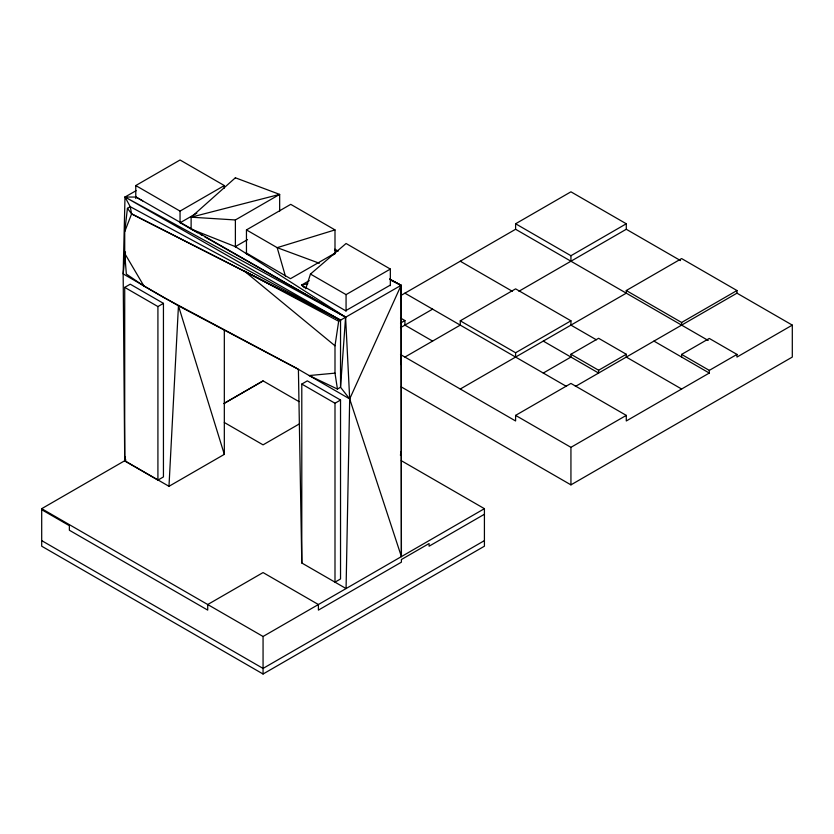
<?xml version="1.0" encoding="UTF-8"?>
<svg xmlns="http://www.w3.org/2000/svg" width="834" height="834" viewBox="0 0 834 834"><rect width="100%" height="100%" fill="white"/><g stroke="black" fill="none" stroke-linecap="round" stroke-linejoin="round"><path stroke-width="1.25" d="M125.475 251.931L123.161 273.896L124.714 460.743L168.979 486.305L178.455 305.828L123.161 273.896L124.996 197.032L136.109 190.673M168.979 486.305L224.325 454.363L178.455 305.828L298.405 369.326L301.793 562.992L346.068 588.554L349.686 398.933L296.268 368.086L163.443 297.352L143.969 286.104L126.341 274.042L124.714 253.421L124.714 231.664L127.446 208.323L130.24 206.707L340.533 320.162L401.123 285.301L401.404 556.601L349.686 398.933L345.589 317.139L235.334 246.624L191.215 229.121L180.186 222.709L196.845 213.16M124.714 231.664L131.595 213.879L130.24 206.707L124.996 197.032L136.067 197.064L345.589 317.139L340.533 387.257L337.436 389.051L334.997 373.142L334.997 345.787L338.667 321.246L340.533 320.162L340.533 387.257L349.686 398.933L401.123 285.301L389.687 279.077M124.714 460.743L125.434 456.907M305.734 288.752L310.467 274.063L346.068 243.497L390.343 269.059L390.343 285.666M333.027 254.975L334.903 253.213L290.482 278.681L246.364 253.036L248.251 254.808M135.775 198.534L135.775 185.555L180.05 159.992L224.325 185.555L224.325 188.15M135.775 185.555L180.05 211.106L224.325 185.555M191.122 228.464L191.122 217.184L235.386 219.957L279.661 194.395L279.661 211.221M124.714 287.386L130.24 284.185L163.443 303.357L163.443 476.912L157.918 480.113L124.714 460.941L124.714 287.386L157.918 306.558L163.443 303.357M246.457 253.901L246.457 229.913L290.732 204.351L334.997 229.913L334.997 253.901M310.467 274.063L346.068 294.621L390.343 269.059M708.181 340.46L515.6 229.267L515.6 223.773L570.936 191.82L626.282 223.773L626.282 229.267L518.925 291.254M400.497 295.726L515.6 229.267M401.269 460.67L484.418 508.677L484.418 546.207L263.064 674.008L41.7 546.207L41.7 508.677L125.976 460.014M223.731 403.583L263.064 380.877L299.02 401.634M224.325 403.322L263.064 380.961M400.497 323.112L404.917 320.558L404.917 325.114L432.596 341.096M301.793 384.067L307.329 380.867L340.533 400.039L340.533 578.963L334.997 582.163L334.997 403.239L301.793 384.067L301.793 562.992M400.497 327.679L432.596 309.143M515.6 223.773L570.936 255.725L626.282 223.773M404.917 357.067L460.264 325.114L460.264 320.809L515.6 288.856L570.936 320.809L570.936 325.114L596.393 339.813M299.583 423.776L263.064 444.856L224.325 422.494M334.997 403.239L340.533 400.039M460.264 320.809L515.6 352.751L570.936 320.809M460.264 389.019L626.282 293.172L626.282 290.524L681.618 258.571L736.964 290.524L736.964 293.172L575.366 386.465M543.268 373.048L570.936 357.067L570.936 354.262L598.614 338.291L626.282 354.262L626.282 357.067L681.618 389.019M400.31 454.989L401.404 454.353L400.654 451.872M400.497 354.513L515.6 420.972L515.6 415.384L570.936 383.432L626.282 415.384L626.282 420.972L709.286 373.048L709.286 370.39L681.618 354.408L681.618 357.067M570.936 354.262L598.614 370.244L626.282 354.262M626.282 290.524L681.618 322.477L736.964 290.524M681.618 354.408L709.286 338.437L736.964 354.408L736.964 357.067L792.3 325.114L792.3 357.067L570.936 484.867L401.269 386.913M515.6 415.384L570.936 447.337L626.282 415.384M709.286 370.39L736.964 354.408M41.7 508.677L263.064 636.478L484.418 508.677M484.418 514.255L429.083 546.207L429.083 543.549L401.404 559.52L401.404 562.179L318.4 610.113L318.4 604.525L263.064 572.572L207.718 604.525L207.718 610.113L69.368 530.236L69.368 525.67L41.7 509.699M484.418 540.62L263.064 668.42L41.7 540.62M235.334 246.624L247.552 239.619M309.278 280.641L301.512 285.092L304.347 287.74M390.051 285.27L345.62 310.748L301.512 285.092L307.871 283.716M334.997 229.913L277.18 247.656L246.457 229.913M334.997 373.142L309.185 375.55L337.436 389.051M319.339 263.252L277.18 247.656L285.384 276.075M390.635 280.12L401.123 285.301L401.404 556.601M127.446 208.323L131.595 213.879L340.533 320.162L124.996 197.032L345.589 317.139L204.737 236.825M131.595 213.879L340.533 320.162M401.123 285.301L389.666 279.244M334.715 250.2L336.999 251.409M338.667 321.246L244.174 270.914L334.997 345.787M334.83 249.21L338.26 251.076M191.215 229.121L197.971 232.978M200.233 234.26L202.485 235.542M626.282 229.267L680.513 260.583M736.964 293.172L792.3 325.114M653.95 341.096L709.286 373.048M460.264 261.219L512.284 291.254M543.268 341.096L598.614 373.048L598.614 370.244M404.917 293.172L566.515 386.465M400.497 318.004L404.917 320.558M136.067 197.064L142.687 200.911M124.714 253.421L143.969 286.104M400.747 355.795L401.404 364.896M681.618 322.477L681.618 325.114M570.936 255.725L570.936 261.219M570.936 447.337L570.936 484.867M515.6 352.751L515.6 357.067M346.068 294.621L346.068 311.228M263.064 636.478L263.064 674.008M235.386 219.957L235.386 247.125M224.325 329.524L224.325 454.363M180.05 211.106L180.05 222.793M157.918 306.558L157.918 480.113M235.386 177.788L191.122 217.184L279.661 194.395L235.386 177.788"/></g></svg>
